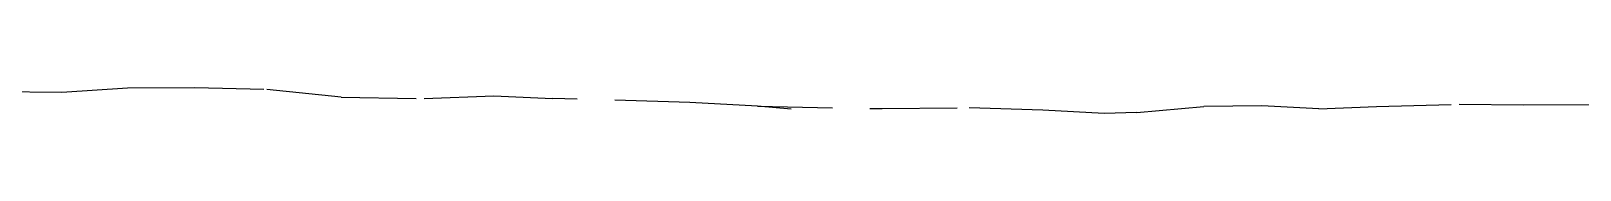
# Model space of a CAD drawing. Header units: millimetres. Extents: x 0 to 460473, y -68369 to 85219.
# Drawn here: x 230363.4 to 230492.5, y -37651.9 to -37649.8 of the extents above; entities that cross this region are included whole.
import ezdxf

# ---------------------------------------------------------------- set-up
doc = ezdxf.new("R2010")
doc.units = ezdxf.units.MM
doc.header["$LTSCALE"] = 50
doc.linetypes.add('HIDDEN2', pattern=[0.1875, 0.125, -0.0625])
doc.layers.add('hid', color=8, linetype='HIDDEN2')

msp = doc.modelspace()

# ---------------------------------------------------------------- linework, layer by layer
at = {"layer": 'hid'}
for p, q in [((230360.11958481, -37650.09745175), (230365.9418028, -37650.15427644)), ((230365.9418028, -37650.15427644), (230371.41791999, -37649.78933193)), ((230371.41791999, -37649.78933193), (230377.00877915, -37649.76400245)), ((230377.00877915, -37649.76400245), (230382.77062636, -37649.9004817)), ((230389.23104974, -37650.57821198), (230382.77062636, -37649.9004817)), ((230396.14406648, -37650.67719693), (230401.95203546, -37650.46322946)), ((230401.95203546, -37650.46322946), (230406.84731825, -37650.67519723)), ((230389.23104974, -37650.57821198), (230396.14406648, -37650.67719693)), ((230418.27426944, -37651.00831324), (230406.84731825, -37650.67519723)), ((230423.92174964, -37651.33493025), (230418.27426944, -37651.00831324)), ((230426.73167845, -37651.56938147), (230423.92174964, -37651.33493025)), ((230423.92174964, -37651.33493025), (230434.32464741, -37651.52290166)), ((230434.32464741, -37651.52290166), (230441.57589051, -37651.46041117)), ((230447.69808753, -37651.66071404), (230441.57589051, -37651.46041117)), ((230452.83035375, -37651.93233941), (230447.69808753, -37651.66071404)), ((230455.53166491, -37651.8641831), (230461.14052282, -37651.35492721)), ((230465.95481127, -37651.29760259), (230461.14052282, -37651.35492721)), ((230470.70385428, -37651.5327335), (230465.95481127, -37651.29760259)), ((230470.70385428, -37651.5327335), (230475.51176818, -37651.35909324)), ((230475.51176818, -37651.35909324), (230482.40603622, -37651.1657893)), ((230482.40603622, -37651.1657893), (230487.77603583, -37651.22261399)), ((230487.77603583, -37651.22261399), (230494.93466039, -37651.18661947)), ((230455.53166491, -37651.8641831), (230452.83035375, -37651.93233941))]:
    msp.add_line(p, q, dxfattribs=at)

doc.saveas('drawing.dxf')
